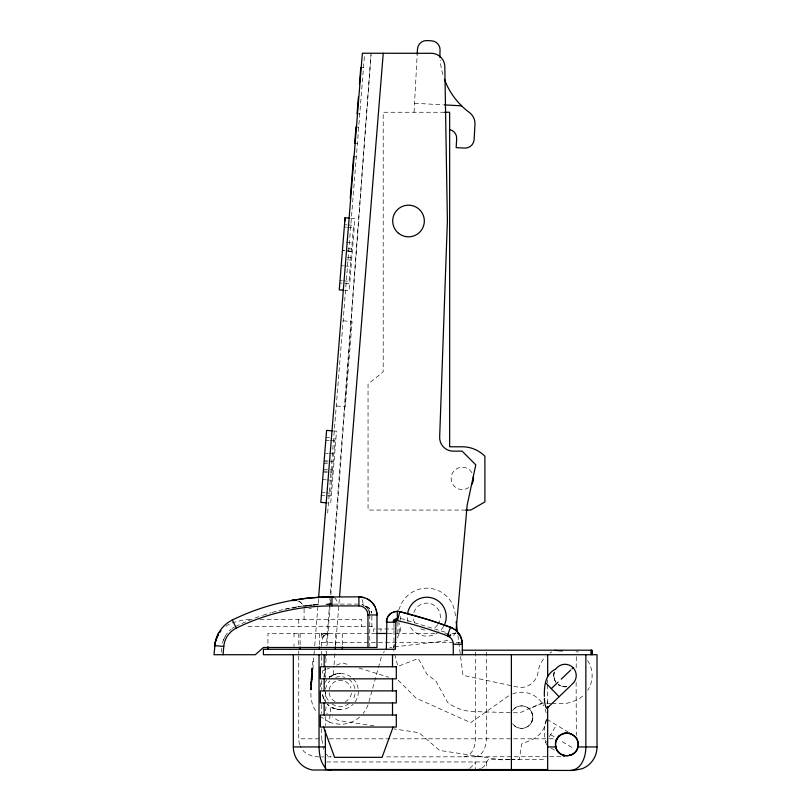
<?xml version="1.0" encoding="UTF-8"?>
<svg xmlns="http://www.w3.org/2000/svg" width="811" height="811" viewBox="0 0 811 811"><rect width="100%" height="100%" fill="white"/><g stroke="black" fill="none" stroke-linecap="round" stroke-linejoin="round"><path stroke-width="0.61" stroke-dasharray="4.05 3.04" d="M547.638 703.918L547.658 701.464M576.185 667.808L576.317 655.917M414.056 112.253L417.209 54.134M324.765 676.82L326.732 650.31M327.107 645.262L330.107 604.874M330.209 603.607L330.482 599.826M330.858 594.777L371.022 54.519L326.397 645.83M324.015 677.418L324.684 668.568M325.444 658.461L326.022 650.888M314.313 650.827L310.968 692.432C310.42 699.731 312.651 707.111 317.091 712.91M314.719 645.789L318.47 599.136M327.664 513.039L364.544 54.509M335.044 438.163L330.391 496.018L321.379 495.288M359.628 717.066A29.47 29.47 0 0 1 340.336 724.264L334.162 723.615L329.428 722.175L330.665 706.847L327.441 704.252L328.141 704.931A18.085 18.085 0 0 0 353.089 704.333M350.93 676.921A18.085 18.085 0 0 0 329.246 677.236L333.24 674.904L333.95 666.074M334.051 664.817L335.166 650.949M335.572 645.901L339.424 597.981M321.724 646.316C320.953 641.227 322.677 633.594 329.013 633.472M221.454 652.308L221.981 646.276M547.658 682.629L547.658 679.821M320.335 686.876L321.278 680.682M322.403 673.252L322.768 670.778L329.671 667.97M326.113 706.776L325.302 712.149L327.38 713.528M553.923 673.759L554.329 672.045M400.026 620.466L400.512 617.85A9.043 2.321 -76.3 0 0 400.746 615.468M381.312 656.991L368.741 702.62A29.47 29.47 0 0 1 363.085 713.528M222.599 643.042L222.924 641.369A24.411 24.411 0 0 1 231.297 629.143M531.631 722.206L532.847 717.106L531.631 712.007M398.677 610.024L400.593 605.513A28.476 28.476 0 0 1 455.052 613.065L455.529 616.806M393.061 648.101L394.521 644.674M397.431 637.831L400.837 629.843L398.951 622.777M223.38 640.183L226.208 634.638M326.407 634.009L324.096 635.702L322.383 638.632L321.257 633.472L327.685 633.604M509.795 759.471L488.334 759.471L484.137 766.243L481.389 768.585M546.594 744.974L545.793 742.623L546.513 741.436M549.382 736.682L556.427 725.024M324.299 683.136L327.472 678.807M546.604 719.408C543.005 726.474 544.262 735.131 545.793 742.623M469.751 768.433L473.583 764.844L475.439 761.965L475.439 769.548M329.246 677.236L335.987 673.992M329.611 676.962L333.351 674.853M453.562 633.472L455.245 633.472M453.592 633.472L455.214 633.472M542.295 703.35L529.289 708.844L528.275 707.973M336.575 665.162L342.323 662.83L349.46 665.04M333.24 674.904L335.602 674.083M284.884 609.223L292.244 607.733M295.985 607.49L291.048 608.26L296.076 607.52M304.622 606.152L309.559 605.391M304.784 606.192L309.761 605.442M311.008 605.249L318.358 604.519M337.406 673.698L340.296 673.465L337.934 673.617M308.9 608.554L311.353 608.24M307.055 605.523L297.759 606.78L298.874 606.851M565.014 686.755L566.747 686.552M463.72 756.886C472.195 756.136 475.459 746.12 475.439 738.811L475.439 650.199M474.628 756.886C483.103 756.136 486.367 746.12 486.347 738.811L486.347 650.199M560.837 756.704L384.181 756.886M307.947 605.412L313.492 604.874M317.78 604.611L312.022 605.006L318.257 604.722M329.469 604.205L331.963 604.094A218.798 218.798 0 0 0 325.728 604.185M509.349 759.664L501.867 759.846L439.572 750.428L419.054 732.708L394.045 728.927M510.595 759.633L519.324 759.41L521.655 743.961L531.043 740.119A24.867 24.867 0 0 0 546.401 719.134M330.878 604.104L325.505 604.185L332.317 604.185M444.631 112.253L383.197 112.253L383.197 371.773L368.052 384.15L368.052 510.068L465.778 510.068M328.698 604.114L332.145 604.114M333.189 604.094L357.783 604.094M249.94 619.462L247.426 619.462A118.994 118.994 0 0 0 234.643 622.138A26.935 26.935 0 0 0 225.813 626.325M260.017 619.462L361.625 619.462L361.625 626.7M247.984 626.7L375.017 626.7M375.087 628.961L373.709 628.961L373.709 633.472M377.652 628.961L399.468 628.961L399.468 633.472M375.615 633.472L267.924 633.472L267.924 646.864M388.205 633.472L434.97 633.472M444.894 633.472L458.752 633.472M321.724 642.515L462.229 642.515M298.752 656.048L298.752 738.811L321.724 738.811L323.417 749.283M329.276 738.811L554.329 738.811M319.118 756.886L313.32 756.541L306.832 753.865A18.095 17.862 88.8 0 1 300.151 745.765M321.703 756.886L323.609 756.886M327.725 756.886L331.162 756.886L327.644 755.659L326.052 754.129M511.052 759.471L546.391 759.471M326.64 761.965L486.347 761.965A23.722 23.722 0 0 0 488.334 759.471M550.77 703.39L542.052 702.944L519.729 712.869L473.573 711.582A45.203 45.203 0 0 1 447.763 702.6L435.842 681.007L427.012 674.367L418.233 658.451L397.937 666.449L393.71 650.544M551.997 703.39L566.615 703.421L573.063 701.424A27.128 27.128 0 0 0 583.808 695.078M414.543 103.271L443.009 104.812M338.268 709.513L340.296 709.625L332.439 707.831L338.268 709.513L337.64 709.432M575.992 651.801L578.476 651.973M360.783 67.465L363.49 67.688M357.063 113.692L359.77 113.905M355.999 126.942L358.705 127.165M354.671 143.425L357.377 143.648M353.606 156.685L356.313 156.898M350.697 218.21L354.975 218.554L349.176 290.642L344.898 290.297M344.513 224.677L346.763 224.86M347.889 224.951L353.515 225.407L348.831 283.647L339.819 282.917M344.32 227.009L346.571 227.192M347.696 227.283L353.332 227.739M346.5 242.225L352.126 242.682M348.243 248.734L351.619 249.007M344.675 250.792L342.424 250.619L344.675 250.842M351.437 251.339L345.8 250.883L351.427 251.39M347.544 257.391L350.92 257.716M347.351 259.773L350.737 260.047M341.208 265.643L343.469 265.826M344.594 265.917L350.22 266.373M340.012 280.586L342.262 280.768M343.388 280.859L349.024 281.316M343.124 320.811L352.136 321.531L345.283 406.696L336.271 405.966M333.362 430.905L336.514 431.158L330.726 503.165L327.573 502.911M326.032 437.443L329.408 437.717M325.809 440.211L329.185 440.485M330.32 440.576L334.821 440.941M325.89 453.278L328.151 453.461M329.276 453.542L333.777 453.907M324.167 460.699L328.668 461.053M329.793 461.145L333.179 461.418M324.076 461.763L327.451 462.037M323.944 463.466L327.32 463.74M323.477 469.275L332.48 469.995M323.336 470.978L332.348 471.698M323.254 472.043L332.267 472.762M322.646 479.554L326.022 479.818M327.147 479.909L331.658 480.274M321.602 492.52L324.978 492.794M326.103 492.885L330.614 493.25M313.431 661.725L312.529 661.654L310.309 689.33L311.211 689.391L310.319 689.188M311.982 668.558L312.884 668.558M311.961 668.73L312.874 668.68M312.864 668.832L311.951 668.882L312.853 668.994M311.931 669.075L312.823 669.308L311.921 669.308M311.9 669.491L312.803 669.562M311.88 669.714L312.793 669.683M311.88 669.795L312.772 669.906M311.86 669.957L312.762 670.028M311.84 670.241L312.752 670.241M311.84 670.322L312.732 670.393M311.819 670.565L312.711 670.636M311.799 670.727L312.711 670.727M311.789 670.879L312.691 670.981M311.769 671.153L312.661 671.295M311.738 671.518L312.64 671.589M311.728 671.66L312.63 671.711M311.677 672.218L312.58 672.289M311.677 672.329L312.57 672.4M311.637 672.826L312.539 672.907M311.576 673.525L312.488 673.535M311.556 673.799L312.458 673.87M311.536 674.103L312.428 674.174M311.515 674.346L312.407 674.468M311.495 674.59L312.397 674.59M311.475 674.782L312.377 674.823M311.465 674.955L312.377 674.894M311.454 675.036L312.347 675.198M311.434 675.269L312.336 675.33M311.424 675.451L312.326 675.543M311.414 675.573L312.316 675.654M311.404 675.715L312.296 675.827M311.394 675.827L312.286 676.05M311.383 675.989L312.276 676.141M311.363 676.252L312.255 676.344M311.343 676.415L312.225 676.739M311.302 676.962L312.215 676.932M311.292 677.013L312.194 677.144M311.272 677.307L312.174 677.327M311.252 677.52L312.154 677.651M311.221 678.006L312.113 678.108M311.201 678.209L312.103 678.31M311.191 678.341L312.093 678.412M311.15 678.797L312.053 678.837M311.14 679.01L312.042 679.081M311.13 679.091L312.032 679.182M311.11 679.283L312.012 679.365M311.1 679.405L312.002 679.476M311.971 679.942L311.059 679.942L311.951 680.094M311.019 680.49L311.921 680.5M310.988 680.794L311.9 680.774M310.968 681.118L311.86 681.24M310.958 681.26L311.86 681.331M310.907 681.909L311.799 682.041M310.877 682.254L311.769 682.406M310.856 682.436L311.759 682.588L310.846 682.558M310.836 682.791L311.728 682.923M311.718 683.055L310.816 683.044L311.708 683.136M310.785 683.409L311.688 683.48M310.704 684.362L311.606 684.433M310.694 684.494L311.596 684.565M310.633 685.234L311.536 685.305M310.593 685.731L311.495 685.802M310.562 686.136L311.465 686.207M310.491 687.008L311.404 687.018M310.481 687.11L311.373 687.333L310.471 687.272M310.451 687.576L311.353 687.566M310.441 687.698L311.343 687.769M310.431 687.84L311.333 687.9M310.42 687.941L311.312 688.144M310.39 688.245L311.292 688.326L310.39 688.306M310.37 688.569L311.272 688.64M310.36 688.681L311.262 688.762M310.349 688.813L311.252 688.884M310.329 689.056L311.231 689.086M374.033 725.906L337.761 720.421L332.571 716.975M400.685 618.479L445.979 632.428M358.979 668L388.712 677.226M361.919 604.519L363.835 605.28L362.264 604.621A10.847 10.847 0 0 1 363.835 605.28M297.961 601.133L299.928 601.853L302.949 604.803L299.928 601.853L297.992 601.144M558.414 684.606L561.547 686.197M329.428 722.175L320.457 716.549M547.009 719.327L567.923 731.968M550.618 734.634L555.312 737.473M562.358 741.73L573.661 748.563M550.973 747.975L554.612 750.175M364.747 605.797L366.4 607.094M324.096 635.702L321.257 633.472L323.133 637.02M398.231 680.186L416.165 698.18L470.715 722.662L507.26 696.811A24.867 24.867 0 0 1 509.866 695.199M554.278 672.005A11.303 11.303 0 0 0 555.859 682.142L555.008 680.622M367.799 608.726L368.376 609.649M324.775 700.816L322.748 695.899M323.579 698.433L322.302 693.273A18.085 18.085 0 0 0 326.306 702.995M554.329 678.989L553.781 675.522M457.911 635.479L462.99 675.34L520.175 687.586A18.085 18.085 0 0 0 538.129 671.913A27.128 27.128 0 0 1 545.468 656.717M576.124 682.325L576.327 735.395M547.658 684.849L547.658 704.911M486.347 761.965L486.347 769.548M397.907 622.219L397.907 633.472M393.994 623.446L393.994 648.07M380.937 628.961L380.937 631.211M371.864 616.117L371.864 626.7M369.755 614.941L369.755 646.266M342.364 633.472L342.364 646.864M335.338 633.472L335.338 646.864M325.373 668.599L325.373 677.459M325.373 692.574L325.373 701.464M325.373 716.549L325.373 725.47M321.724 651.385L321.724 655.187M321.724 656.454L321.724 665.324M321.724 680.53L321.724 689.391M321.724 704.597L321.724 713.467M321.724 728.673L321.724 738.811M319.433 633.472L319.433 646.864M304.095 608.818L304.095 619.462M300.121 633.472L300.121 646.864M298.752 619.462L298.752 626.7M298.752 633.472L298.752 648.08M298.752 651.03L298.752 654.791M294.018 633.472L294.018 636.98M294.018 643.985L294.018 646.326M566.777 686.613A11.232 11.232 0 0 1 558.262 684.494M555.93 682.122A11.232 11.232 0 0 1 553.943 673.617M512.532 710.507A11.232 11.232 0 0 1 529.137 708.763A11.303 11.303 0 0 1 529.167 725.521A11.303 11.303 0 0 1 512.461 723.736M512.532 723.706A11.232 11.232 0 0 0 529.137 725.46A11.232 11.232 0 0 0 529.137 708.763A11.303 11.303 0 0 0 512.491 710.446M299.725 744.65A17.923 17.7 89.8 0 1 298.752 738.811M369.836 609.051A9.438 8.343 87.2 0 0 367.211 606.881L364.889 606.06A10.178 8.911 84.1 0 1 367.211 606.892L368.599 607.844A9.124 8.12 88.6 0 1 370.809 610.541A8.668 7.806 90 0 1 371.702 613.106A8.637 7.765 89.9 0 0 371.164 611.372A8.86 7.887 88.6 0 0 369.796 609.091M362 599.511A9.043 4.379 -90 0 1 363.227 604.489M334.578 597.849A9.043 5.758 -90 0 1 337.65 604.489M235.535 626.487A218.798 218.798 0 0 1 262.065 615.559M263.078 615.225A218.798 218.798 0 0 1 271.036 612.751M272.182 612.417A218.798 218.798 0 0 1 318.247 604.519M232.301 628.403A24.411 24.411 0 0 1 234.43 627.065M365.285 606.162A10.847 10.847 0 0 1 367.687 608.564M368.579 610.014A10.847 10.847 0 0 1 369.623 613.248M369.704 613.826A10.107 9.387 90 0 0 369.248 611.656A10.33 9.56 89.8 0 0 368.873 610.622M468.88 487.472A11.192 11.192 0 0 1 452.923 484.512A11.192 11.192 0 0 1 456.715 468.728A11.192 11.192 0 0 1 472.276 473.34M442.867 74.582A72.331 72.331 0 0 1 440.191 60.136M355.036 693.881A14.922 14.922 0 0 1 352.369 700.319M349.065 703.613A14.922 14.922 0 0 1 331.527 703.613M328.232 700.319A14.922 14.922 0 0 1 325.383 691.55M325.566 689.218A14.922 14.922 0 0 1 329.753 680.997M335.693 677.357A14.922 14.922 0 0 1 344.908 677.357M349.065 679.476A14.922 14.922 0 0 1 355.036 689.218M353.089 678.756A18.085 18.085 0 0 1 354.924 702.174M443.627 626.386A19.434 19.434 0 0 1 409.474 625.494M408.024 621.702A19.434 19.434 0 0 1 407.355 616.674M455.407 632.367A13.564 13.564 0 0 1 453.643 635.611M447.885 640.112A13.564 13.564 0 0 1 444.306 641.045L392.798 647.117A13.564 13.564 0 0 0 389.685 647.867M383.38 652.662A13.564 13.564 0 0 1 384.394 651.415M413.904 612.457A13.564 13.564 0 0 1 432.01 604.154A13.564 13.564 0 0 1 438.873 622.848M437.758 624.663A13.564 13.564 0 0 1 432.932 628.768M424.65 630.066A13.564 13.564 0 0 1 420.615 628.738M414.705 622.807A13.564 13.564 0 0 1 413.235 616.644M566.757 686.684A11.303 11.303 0 0 1 558.353 684.646M587.59 660.489A27.128 27.128 0 0 1 587.803 690.232M549.838 653.037A27.128 27.128 0 0 1 551.784 651.841M512.653 693.912A24.867 24.867 0 0 1 543.796 705.874M545.134 709.027A24.867 24.867 0 0 1 546.442 715.718M351.457 693.334A11.303 11.303 0 0 1 345.415 701.627M335.146 701.606A11.303 11.303 0 0 1 329.002 691.53M329.144 689.755A11.303 11.303 0 0 1 351.051 688.073M312.134 677.895L311.231 677.824L312.123 677.955M311.84 681.585L310.937 681.483L311.829 681.615"/><path stroke-width="1.22" d="M544.343 696.355C544.252 686.136 544.962 674.549 555.403 669.166M417.209 54.134L417.483 49.096A9.043 9.043 0 0 1 426.515 40.55L431.523 40.814A9.043 9.043 0 0 1 440.059 50.323A72.331 72.331 0 0 0 440.028 57.682M293.329 654.72L293.329 746.941A23.306 23.032 90 0 0 297.323 760.049L300.263 763.617A23.924 23.61 87.4 0 0 312.265 770.004L573.509 770.45L582.491 768.666L586.535 766.507A23.438 23.215 -88.5 0 0 597.018 746.941L597.018 654.72L263.403 654.72L263.403 649.297L395.403 649.297L395.93 620.942A1.804 1.804 0 0 1 396.65 620.496L407.73 623.061A443.019 443.019 0 0 1 447.388 635.783L449.335 636.787A9.043 9.043 0 0 1 453.268 644.248L453.268 654.72M349.571 218.118L345.06 217.754L339.262 289.851L343.773 290.216M344.787 221.241L344.959 219.092M345.02 218.271L345.06 217.754M350.251 198.401L353.606 156.685M354.671 143.425L355.999 126.942M357.063 113.692L358.391 97.208M359.455 83.949L360.783 67.465M318.571 597.879L362.375 53.252L431.28 53.303A13.564 13.564 0 0 1 444.823 66.644L447.388 221.038L439.663 437.088A13.564 13.564 0 0 0 453.197 451.139L462.088 451.139L475.783 464.855L467.126 505.395L456.228 628.768A13.564 13.564 0 0 1 455.944 630.593M339.525 596.724L383.238 53.262M218.504 633.279L215.28 642.403L213.982 654.72L255.333 654.72L263.403 647.492L376.993 647.492L376.993 614.941L376.101 609.355M223.055 654.72L223.785 646.428A22.607 22.607 0 0 1 236.336 628.109A216.983 216.983 0 0 1 331.963 605.898L358.908 605.898A9.043 9.043 0 0 1 367.951 614.941L367.951 647.492M547.466 706.827C545.641 711.277 544.272 700.075 544.414 698.423M386.898 618.864L386.36 649.297M453.653 628.819A18.014 18.004 0 0 0 450.551 627.308L430.276 620.283L399.793 611.676L397.552 620.445L397.208 611.372L393.862 611.899M393.102 727.051L382.082 757.342L334.588 757.342L323.569 727.051M447.388 635.783L450.551 627.308A452.062 452.062 0 0 0 399.793 611.676A10.847 10.837 87.8 0 0 397.208 611.372A10.847 10.837 89.2 0 0 388.824 615.326A10.928 10.908 89.9 0 0 386.421 621.145L386.36 622.219L395.403 622.219M578.101 746.941C576.114 758.488 557.633 758.782 555.636 746.941A11.506 11.506 0 0 1 559.316 735.77L560.989 734.573A11.506 11.506 0 0 1 566.869 732.951L570.893 733.681L575.84 737.25A11.506 11.506 0 0 1 578.365 744.903L578.101 746.941L597.018 746.941M556.843 738.811L556.164 740.24L557.309 738.355M557.796 737.665L560.046 735.192M449.335 636.787L450.652 634.861L448.392 636.23L447.885 634.455M559.316 735.77L557.897 737.25M551.308 688.651L558.049 682.193M561.212 679.162L570.751 670.028M572.059 668.771L573.124 667.747M547.009 708.327L570.954 685.386M480.406 769.051L475.439 770.45M563.503 733.631L565.034 733.266M468.069 769.386L463.72 770.45M570.346 755.142L571.968 754.463L569.16 755.457L570.346 755.142A11.232 11.232 0 0 1 555.809 742.481A11.232 11.232 0 0 1 573.833 735.648A11.232 11.232 0 0 1 571.36 754.757M563.371 756.146L564.598 755.74L563.574 755.294M291.808 600.454L295.995 600.424L291.808 600.454L306.68 598.275L324.207 596.997L358.908 596.855L364.494 597.748M570.468 770.45C581.7 769.73 585.907 756.491 585.856 746.941L585.856 654.72M444.631 112.253L449.649 112.253L449.649 446.78L462.311 446.78A31.639 31.639 0 0 1 484.907 456.279L484.907 501.908L470.785 510.068L465.778 510.068M367.951 614.941L376.993 614.941A17.578 17.092 89.9 0 0 376.182 609.608L374.794 606.304A18.187 17.609 87.9 0 0 370.252 600.86A18.612 17.964 85.5 0 0 367.302 598.934L365.72 598.194A19.271 18.572 83.2 0 0 358.908 596.855L358.908 605.898M376.872 633.472L386.948 633.472M457.779 633.472L459.077 633.938L457.414 631.881M453.268 644.248L462.311 644.248L462.311 654.72M462.311 650.199L592.071 650.199L592.071 654.72L591.625 650.199M293.329 746.941L325.373 746.941M547.658 746.941L555.636 746.941M444.246 104.883L461.56 105.825M554.886 650.361L562.327 650.868M332.236 430.823L326.6 430.367L320.811 502.364L326.438 502.82M218.483 634.324A26.935 26.935 0 0 0 214.773 645.647L223.785 646.428M328.84 770.055L331.162 770.45M562.956 755.213L564.598 755.74M395.423 621.936L393.203 621.145L393.994 622.219M569.079 733.164L570.245 733.631M395.596 621.398L393.619 620.141L395.748 621.155L394.278 619.29L395.93 620.942M325.931 768.189C320.345 762.766 319.291 754.362 319.027 746.941L319.027 654.72M545.489 682.578L559.083 696.761M458.752 633.472L460.993 637.466L462.229 642.515L461.956 640.71M459.259 634.192L459.786 635.033M333.747 597.302A9.043 5.758 -90 0 0 331.963 596.855A226.026 226.026 0 0 0 232.351 619.999L236.336 628.109M396.65 620.496L396.133 618.215L396.934 620.435L397.208 618.996L397.299 620.415M456.157 621.784L457.586 632.996M590.955 650.199L590.955 654.72M547.658 654.72L547.658 676.567M547.658 706.513L547.658 769.548L325.373 769.548L325.373 730.427M511.386 654.72L511.386 769.548M392.514 654.72L392.514 666.774M392.514 678.837L392.514 690.891M392.514 702.944L392.514 714.998M342.364 646.864L342.364 649.297M335.338 646.864L335.338 649.297M331.963 596.855L331.963 605.898M324.157 654.72L324.157 666.774M324.157 678.837L324.157 690.891M324.157 702.944L324.157 714.998M319.433 646.864L319.433 649.297M300.121 646.864L300.121 649.297M267.924 646.864L267.924 649.297M555.93 668.913A11.232 11.232 0 0 1 572.961 667.575A11.232 11.232 0 0 1 571.613 684.606M387.546 617.293A10.847 10.847 0 0 1 392.291 612.548M397.208 611.372A10.847 10.847 0 0 1 399.793 611.676M450.551 627.308A18.085 18.085 0 0 1 462.311 644.248M367.119 598.832A18.085 18.085 0 0 1 375.017 606.729M358.908 596.855A9.043 4.379 -90 0 1 360.256 597.302M214.773 645.647A31.639 31.639 0 0 1 232.351 619.999M219.68 632.499A26.935 26.935 0 0 1 221.018 630.765M449.649 129.578A8.728 8.728 0 0 1 456.674 138.61L456.187 147.632L465.119 148.109A9.043 9.043 0 0 0 474.141 139.553L474.972 124.215A13.564 13.564 0 0 0 469.468 112.547A72.331 72.331 0 0 1 444.408 79.235M473.36 476.675A11.192 11.192 0 0 1 471.363 484.998M407.598 613.633A19.434 19.434 0 0 1 432.8 598.183A19.434 19.434 0 0 1 444.114 625.494M396.305 666.774L320.365 666.774L320.365 678.837L396.305 678.837L396.305 666.774M396.305 690.891L320.365 690.891L320.365 702.944L396.305 702.944L396.305 690.891M396.305 714.998L320.365 714.998L320.365 727.051L396.305 727.051L396.305 714.998M555.809 747.61L555.505 746.221L555.809 747.61M398.556 233.294A15.825 15.825 0 0 0 424.143 223.471A15.825 15.825 0 0 0 402.844 206.227A15.825 15.825 0 0 0 398.556 233.294"/></g></svg>
